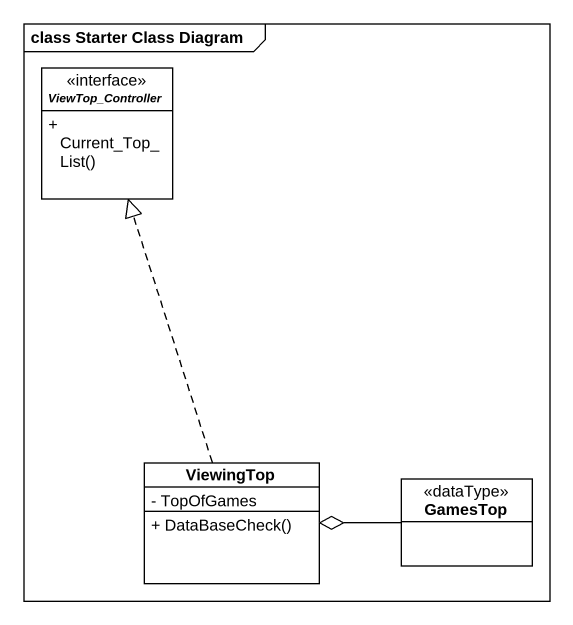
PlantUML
@startuml
mainframe class Starter Class Diagram
hide circle
hide empty members
skinparam classAttributeIconSize 0
interface ViewTop_Controller {
  + Current_Top_List()
}
class ViewingTop {
  - TopOfGames
  + DataBaseCheck()
}
class GamesTop <<dataType>>
ViewingTop .up.|> ViewTop_Controller
GamesTop -left-o ViewingTop
@enduml
